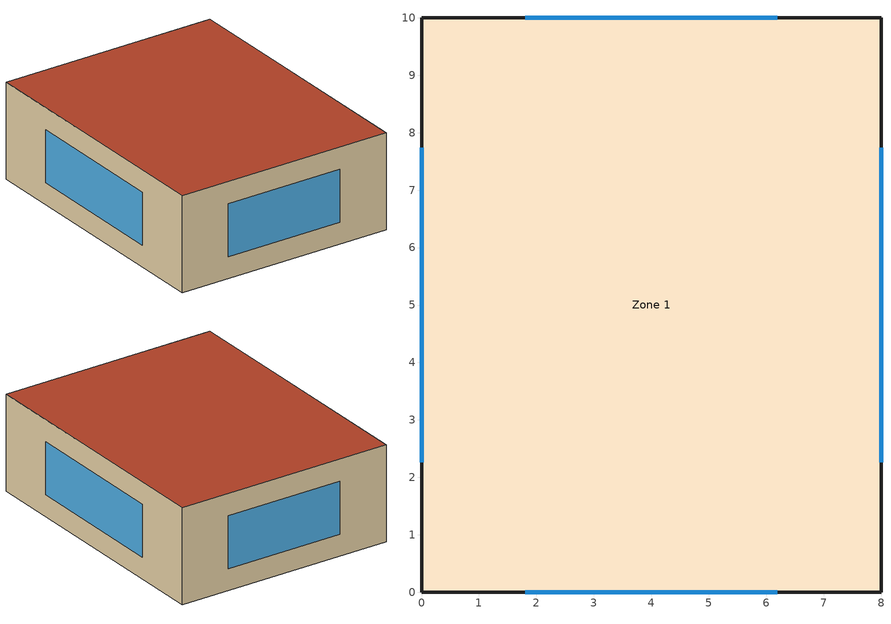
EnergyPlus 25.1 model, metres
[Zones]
Zone 1
 floor foundation (Slab construction): 0,0 0,10 8,10 8,0 z0
 wall outside (Exterior Wall): 8,10 0,10 0,0 8,0 8,10 z0:3.5
 window (SimpleWindow): 0,7.74 0,2.26 / 6.19,10 1.81,10 / 8,2.26 8,7.74 / 1.81,0 6.19,0 z0.79:2.71
 roof outside (Roof): 0,10 0,0 8,0 8,10 z3.5
[Building]
Baseline V5: North Axis {deg}=0; Terrain=Country; Loads Convergence Tolerance Value {W}=0.04; Temperature Convergence Tolerance Value {deltaC}=0.4; Solar Distribution=FullInteriorAndExterior; Minimum Number of Warmup Days=6
[Material] Thermal Absorptance=0.9
Name | Roughness | Thickness {m} | Conductivity {W/m-K} | Density {kg/m3} | Specific Heat {J/kg-K} | Solar Absorptance | Visible Absorptance
100mm Normalweight Concrete | MediumSmooth | 0.1016 | 2.31 | 2322 | 832 | 0.7 | 0.7
25 mm Stucco | Smooth | 0.0254 | 0.6918 | 1858 | 837 | 0.7 | 0.7
Slab Insulation | MediumRough | 0.05 | 0.05 | 154 | 940 | 0.5 | 0.5
Wall Insulation | MediumRough | @wallInsulationThickness@ | 0.05 | 154 | 940 | 0.5 | 0.5
19mm gypsum board | MediumSmooth | 0.019 | 0.16 | 800 | 1090 | 0.4 | 0.4
Roof Insulation | MediumRough | 0.05 | 0.05 | 154 | 940 | 0.7 | 0.7
Roof Tiles | VeryRough | 0.02 | 0.84 | 1900 | 800 | 0.7 | 0.7
25mm Plywood | VeryRough | 0.025 | 0.15 | 700 | 1400 | 0.7 | 0.7
200mm Brick Masonry | VeryRough | 0.2 | 1 | 1700 | 1000 | 0.7 | 0.7
[WindowMaterial:SimpleGlazingSystem]
Window: U-Factor {W/m2-K}=2; Solar Heat Gain Coefficient=0.7; Visible Transmittance=0.7
[WindowMaterial:Shade]
Shade_Openness_0.05: Solar Transmittance=0.2; Solar Reflectance=0.375; Visible Transmittance=0.2; Visible Reflectance=0.375; Infrared Hemispherical Emissivity=0.9; Infrared Transmittance=0; Thickness {m}=0.003; Conductivity {W/m-K}=0.1; Shade to Glass Distance {m}=0.1; Top Opening Multiplier=0.5; Bottom Opening Multiplier=0.5; Left-Side Opening Multiplier=0.5; Right-Side Opening Multiplier=0.5
[Construction]
Slab construction: Slab Insulation, 100mm Normalweight Concrete
Exterior Wall: 25 mm Stucco, 200mm Brick Masonry, Wall Insulation, 19mm gypsum board
Roof: Roof Tiles, 25mm Plywood, Roof Insulation
SimpleWindow: Window
Interior Wall: 19mm gypsum board, 100mm Normalweight Concrete, 19mm gypsum board
[Zone]
Zone 1: Type=1; Multiplier=1
[WindowShadingControl]
ShadingControl_First: Zone=Zone 1; Shading Type=InteriorShade; Shading Control Type=OnIfHighZoneAirTemperature; Setpoint {W/m2, W or deg C}=26.5; Shading Control Is Scheduled=No; Glare Control Is Active=No; Shading Device Material=Shade_Openness_0.05; Type of Slat Angle Control for Blinds=FixedSlatAngle; Multiple Surface Control Type=Group; Fenestration Surface 1=Window_W; Fenestration Surface 2=Window_N; Fenestration Surface 3=Window_E; Fenestration Surface 4=Window_S
[InternalMass]
Thermal Mass_1: Construction=Interior Wall; Zone or ZoneList=Zone 1; Surface Area {m2}=63
[Shading:Overhang] Height above Window or Door {m}=0.5; Tilt Angle from Window/Door {deg}=90; Left extension from Window/Door Width {m}=0.5; Right extension from Window/Door Width {m}=0.5; Depth {m}=0.05
Name | Window or Door
FixedShade_N | Window_N
FixedShade_E | Window_E
FixedShade_S | Window_S
FixedShade_W | Window_W
[Foundation:Kiva]
Foundation Kiva: Initial Indoor Air Temperature {C}=19; Wall Height Above Grade {m}=0; Wall Depth Below Slab {m}=0
[Foundation:Kiva:Settings]
Soil Conductivity {W/m-K}=0.864; Soil Density {kg/m3}=1510; Soil Specific Heat {J/kg-K}=1260; Ground Solar Absorptivity=0.8; Ground Thermal Absorptivity=0.9; Ground Surface Roughness {m}=0.03; Far-Field Width {m}=25; Deep-Ground Boundary Condition=ZeroFlux; Deep-Ground Depth {m}=25; Minimum Cell Dimension {m}=0.03; Maximum Cell Growth Coefficient=1.66; Simulation Timestep=Timestep
[SurfaceProperty:ExposedFoundationPerimeter]
Slab Floor: Exposed Perimeter Calculation Method=ExposedPerimeterFraction; Exposed Perimeter Fraction=1; Surface Segment 1 Exposed=Yes
[People]
People_Zone 1: Zone or ZoneList or Space or SpaceList=Zone 1; Number of People Schedule=NECB-G-Occupancy; Number of People Calculation Method=People; Number of People=2; Activity Level Schedule=NECB-Activity; Work Efficiency Schedule=Work Efficiency Schedule; Clothing Insulation Schedule=Clothing Schedule; Air Velocity Schedule=Air Velocity Schedule; Thermal Comfort Model 1 Type=AdaptiveASH55; Thermal Comfort Model 2 Type=Pierce
[Lights]
Lighting_Zone 1: Zone or ZoneList or Space or SpaceList=Zone 1; Schedule=NECB-G-Lighting; Design Level Calculation Method=Watts/Area; Watts per Floor Area {W/m2}=5; Fraction Radiant=0.5; Fraction Visible=0.2; Fraction Replaceable=1
[ElectricEquipment]
ElectricEquipment_Zone 1: Zone or ZoneList or Space or SpaceList=Zone 1; Schedule=NECB-G-Electric-Equipment; Design Level Calculation Method=Watts/Area; Watts per Floor Area {W/m2}=5
[Daylighting:Controls]
Daylighting Controls_Zone 1: Zone or Space=Zone 1; Daylighting Method=SplitFlux; Availability Schedule=Always On; Lighting Control Type=Continuous; Minimum Input Power Fraction for Continuous or ContinuousOff Dimming Control=0.3; Minimum Light Output Fraction for Continuous or ContinuousOff Dimming Control=0.2; Number of Stepped Control Steps=1; Probability Lighting will be Reset When Needed in Manual Stepped Control=1; Glare Calculation Daylighting Reference Point=DaylightReferencePoint_Zone 1; Glare Calculation Azimuth Angle of View Direction Clockwise from Zone y-Axis {deg}=180; Maximum Allowable Discomfort Glare Index=22; Daylighting Reference Point 1=DaylightReferencePoint_Zone 1; Fraction of Lights Controlled by Reference Point 1=1; Illuminance Setpoint at Reference Point 1 {lux}=500
[ZoneInfiltration:FlowCoefficient]
Infiltration_First: Zone or Space=Zone 1; Flow Coefficient=0.0282824; Stack Coefficient=0.069; Pressure Exponent=0.67; Wind Coefficient=0.142; Shelter Factor=0.86
[ZoneVentilation:WindandStackOpenArea] Zone or Space=Zone 1; Opening Area {m2}=0.287554; Opening Effectiveness=autocalculate; Height Difference {m}=1; Discharge Coefficient for Opening=autocalculate; Minimum Indoor Temperature {C}=24; Maximum Indoor Temperature {C}=100; Delta Temperature {deltaC}=-100; Minimum Outdoor Temperature {C}=10; Maximum Outdoor Temperature {C}=100; Maximum Wind Speed {m/s}=10
Name | Effective Angle {deg}
Window_First_W | 270
Window_First_E | 90
Window_First_S | 180
Window_First_N | 0
[DesignSpecification:OutdoorAir]
SZ DSOA Zone 1: Outdoor Air Method=Flow/Zone; Outdoor Air Flow per Person {m3/s-person}=0; Outdoor Air Flow per Zone Floor Area {m3/s-m2}=0; Outdoor Air Flow per Zone {m3/s}=0.02
[Sizing:Zone]
Zone 1: Zone Cooling Design Supply Air Temperature Input Method=SupplyAirTemperature; Zone Cooling Design Supply Air Temperature {C}=13; Zone Heating Design Supply Air Temperature Input Method=SupplyAirTemperature; Zone Heating Design Supply Air Temperature {C}=50; Zone Cooling Design Supply Air Humidity Ratio {kgWater/kgDryAir}=0.0077; Zone Heating Design Supply Air Humidity Ratio {kgWater/kgDryAir}=0.0156; Design Specification Outdoor Air Object=SZ DSOA Zone 1; Cooling Design Air Flow Method=DesignDay; Cooling Design Air Flow Rate {m3/s}=0; Cooling Minimum Air Flow Fraction=0; Heating Design Air Flow Method=DesignDay; Heating Design Air Flow Rate {m3/s}=0; Heating Maximum Air Flow Fraction=0
[ZoneControl:Thermostat]
Zone 1 Thermostat: Zone or ZoneList=Zone 1; Control Type Schedule=Always 4; Control 1=Thermostat_Zone 1 Dual SP Control
[ThermostatSetpoint:DualSetpoint]
Thermostat_Zone 1 Dual SP Control: Heating Setpoint Temperature Schedule=Heating Setpoint Year; Cooling Setpoint Temperature Schedule=Cooling Setpoint Year
[ZoneHVAC:IdealLoadsAirSystem]
Zone 1 Ideal Loads Air System: Maximum Heating Supply Air Temperature {C}=50; Minimum Cooling Supply Air Temperature {C}=13; Maximum Heating Supply Air Humidity Ratio {kgWater/kgDryAir}=0.0156; Minimum Cooling Supply Air Humidity Ratio {kgWater/kgDryAir}=0.0077; Heating Limit=NoLimit; Cooling Limit=NoLimit; Dehumidification Control Type=ConstantSensibleHeatRatio; Cooling Sensible Heat Ratio=0.7; Humidification Control Type=None; Design Specification Outdoor Air Object=SZ DSOA Zone 1; Demand Controlled Ventilation Type=None; Outdoor Air Economizer Type=NoEconomizer; Heat Recovery Type=Sensible; Sensible Heat Recovery Effectiveness=0.7; Latent Heat Recovery Effectiveness=0.65
[Zone equipment]
Zone 1: Zone 1 Ideal Loads Air System
[WaterHeater:Mixed]
Water Heater: Tank Volume {m3}=0.15; Setpoint Temperature Schedule=Hot Water Setpoint; Maximum Temperature Limit {C}=82.2; Heater Control Type=Modulate; Heater Maximum Capacity {W}=12000; Heater Minimum Capacity {W}=0; Heater Fuel Type=NaturalGas; Heater Thermal Efficiency=0.8; Ambient Temperature Indicator=Zone; Ambient Temperature Zone=Zone 1; Off Cycle Loss Coefficient to Ambient Temperature {W/K}=2; Off Cycle Loss Fraction to Zone=1; On Cycle Loss Coefficient to Ambient Temperature {W/K}=2; On Cycle Loss Fraction to Zone=1; Peak Use Flow Rate {m3/s}=3.2e-06; Use Flow Rate Fraction Schedule=NECB-G-WaterHeating; Use Side Effectiveness=1; Source Side Effectiveness=1; Use Side Design Flow Rate {m3/s}=autosize; Source Side Design Flow Rate {m3/s}=autosize; Indirect Water Heating Recovery Time {hr}=1.5; Source Side Flow Control Mode=IndirectHeatPrimarySetpoint
[Schedule:Day:Interval]
NECB-G-Lighting Sun|Hol Day; NECB-G-Lighting Default|Wkdy Day; NECB-G-Lighting Sat Day: No, 01:00, 0.3, 06:00, 0, 07:00, 0.2, 09:00, 0.5, 19:00, 0, 22:00, 0.9, 23:00, 0.8, 24:00, 0.6
NECB-G-Occupancy Sun|Hol Day; NECB-G-Occupancy Sat Day: No, 07:00, 0.9, 08:00, 0.7, 17:00, 0.5, 18:00, 0.7, 24:00, 0.9
NECB-G-Occupancy Default|Wkdy Day: No, 07:00, 0.9, 08:00, 0.7, 09:00, 0.4, 17:00, 0.3, 18:00, 0.5, 24:00, 0.9
NECB-G-Electric-Equipment Sun|Hol Day; NECB-G-Electric-Equipment Default|Wkdy Day; NECB-G-Electric-Equipment Sat Day: No, 01:00, 0.3, 07:00, 0.2, 09:00, 0.8, 16:00, 0.4, 17:00, 0.5, 18:00, 0.2, 20:00, 0.9, 21:00, 0.7, 24:00, 0.5
Heating Setpoint: No, 7:00, 18, 23:00, 21, 24:00, 18
Cooling Setpoint: No, 24:00, 99
NECB-G-WaterHeating Sun|Hol Day: No, 01:00, 0.1, 08:00, 0.05, 09:00, 0.2, 11:00, 0.3, 13:00, 0.2, 14:00, 0.3, 15:00, 0.4, 16:00, 0.5, 17:00, 0.6, 18:00, 0.7, 19:00, 0.4, 20:00, 0.3, 24:00, 0.2
NECB-G-WaterHeating Default|Wkdy Day: No, 01:00, 0.1, 07:00, 0.05, 08:00, 0.2, 11:00, 0.5, 15:00, 0.3, 16:00, 0.7, 17:00, 0.9, 19:00, 0.7, 20:00, 0.6, 21:00, 0.5, 22:00, 0.4, 23:00, 0.3, 24:00, 0.2
NECB-G-WaterHeating Sat Day: No, 01:00, 0.1, 06:00, 0.05, 07:00, 0.2, 08:00, 0.8, 09:00, 0.7, 10:00, 0.5, 11:00, 0.4, 14:00, 0.2, 15:00, 0.3, 17:00, 0.5, 19:00, 0.7, 21:00, 0.4, 23:00, 0.2, 24:00, 0.1
NECB-Activity Default: No, 07:00, 73.2, 23:00, 105, 24:00, 73.2
Work Efficiency Schedule Default: No, 24:00, 0
Clothing Schedule Default Winter Clothes: No, 7:00, 1.38, 23:00, 1, 24:00, 1.38
Clothing Schedule Summer Clothes: No, 7:00, 1.38, 23:00, 0.5, 24:00, 1.38
Air Velocity Schedule Default: No, 24:00, 0.2
[Schedule:Week:Daily]
NECB-G-Lighting Week Rule - Jan1-Dec31: NECB-G-Lighting Sun|Hol Day, NECB-G-Lighting Default|Wkdy Day, NECB-G-Lighting Default|Wkdy Day, NECB-G-Lighting Default|Wkdy Day, NECB-G-Lighting Default|Wkdy Day, NECB-G-Lighting Default|Wkdy Day, NECB-G-Lighting Sat Day, NECB-G-Lighting Sun|Hol Day, NECB-G-Lighting Default|Wkdy Day, NECB-G-Lighting Default|Wkdy Day, NECB-G-Lighting Default|Wkdy Day, NECB-G-Lighting Default|Wkdy Day
NECB-G-Occupancy Week Rule - Jan1-Dec31: NECB-G-Occupancy Sun|Hol Day, NECB-G-Occupancy Default|Wkdy Day, NECB-G-Occupancy Default|Wkdy Day, NECB-G-Occupancy Default|Wkdy Day, NECB-G-Occupancy Default|Wkdy Day, NECB-G-Occupancy Default|Wkdy Day, NECB-G-Occupancy Sat Day, NECB-G-Occupancy Sun|Hol Day, NECB-G-Occupancy Default|Wkdy Day, NECB-G-Occupancy Default|Wkdy Day, NECB-G-Occupancy Default|Wkdy Day, NECB-G-Occupancy Default|Wkdy Day
NECB-G-Electric-Equipment Week Rule - Jan1-Dec31: NECB-G-Electric-Equipment Sun|Hol Day, NECB-G-Electric-Equipment Default|Wkdy Day, NECB-G-Electric-Equipment Default|Wkdy Day, NECB-G-Electric-Equipment Default|Wkdy Day, NECB-G-Electric-Equipment Default|Wkdy Day, NECB-G-Electric-Equipment Default|Wkdy Day, NECB-G-Electric-Equipment Sat Day, NECB-G-Electric-Equipment Sun|Hol Day, NECB-G-Electric-Equipment Default|Wkdy Day, NECB-G-Electric-Equipment Default|Wkdy Day, NECB-G-Electric-Equipment Default|Wkdy Day, NECB-G-Electric-Equipment Default|Wkdy Day
Heating Setpoint: Week: Heating Setpoint, Heating Setpoint, Heating Setpoint, Heating Setpoint, Heating Setpoint, Heating Setpoint, Heating Setpoint, Heating Setpoint, Heating Setpoint, Heating Setpoint, Heating Setpoint, Heating Setpoint
Cooling Setpoint: Week: Cooling Setpoint, Cooling Setpoint, Cooling Setpoint, Cooling Setpoint, Cooling Setpoint, Cooling Setpoint, Cooling Setpoint, Cooling Setpoint, Cooling Setpoint, Cooling Setpoint, Cooling Setpoint, Cooling Setpoint
NECB-G-WaterHeating Week Rule - Jan1-Dec31: NECB-G-WaterHeating Sun|Hol Day, NECB-G-WaterHeating Default|Wkdy Day, NECB-G-WaterHeating Default|Wkdy Day, NECB-G-WaterHeating Default|Wkdy Day, NECB-G-WaterHeating Default|Wkdy Day, NECB-G-WaterHeating Default|Wkdy Day, NECB-G-WaterHeating Sat Day, NECB-G-WaterHeating Sun|Hol Day, NECB-G-WaterHeating Default|Wkdy Day, NECB-G-WaterHeating Default|Wkdy Day, NECB-G-WaterHeating Default|Wkdy Day, NECB-G-WaterHeating Default|Wkdy Day
NECB-Activity Week Rule - Jan1-Dec31: NECB-Activity Default, NECB-Activity Default, NECB-Activity Default, NECB-Activity Default, NECB-Activity Default, NECB-Activity Default, NECB-Activity Default, NECB-Activity Default, NECB-Activity Default, NECB-Activity Default, NECB-Activity Default, NECB-Activity Default
Work Efficiency Schedule Week Rule - Jan1-Dec31: Work Efficiency Schedule Default, Work Efficiency Schedule Default, Work Efficiency Schedule Default, Work Efficiency Schedule Default, Work Efficiency Schedule Default, Work Efficiency Schedule Default, Work Efficiency Schedule Default, Work Efficiency Schedule Default, Work Efficiency Schedule Default, Work Efficiency Schedule Default, Work Efficiency Schedule Default, Work Efficiency Schedule Default
Summer Clothing Schedule Week Rule - Jan1-Dec31: Clothing Schedule Summer Clothes, Clothing Schedule Summer Clothes, Clothing Schedule Summer Clothes, Clothing Schedule Summer Clothes, Clothing Schedule Summer Clothes, Clothing Schedule Summer Clothes, Clothing Schedule Summer Clothes, Clothing Schedule Summer Clothes, Clothing Schedule Summer Clothes, Clothing Schedule Summer Clothes, Clothing Schedule Summer Clothes, Clothing Schedule Summer Clothes
Winter Clothing Schedule Week Rule - Jan1-Dec31: Clothing Schedule Default Winter Clothes, Clothing Schedule Default Winter Clothes, Clothing Schedule Default Winter Clothes, Clothing Schedule Default Winter Clothes, Clothing Schedule Default Winter Clothes, Clothing Schedule Default Winter Clothes, Clothing Schedule Default Winter Clothes, Clothing Schedule Default Winter Clothes, Clothing Schedule Default Winter Clothes, Clothing Schedule Default Winter Clothes, Clothing Schedule Default Winter Clothes, Clothing Schedule Default Winter Clothes
Air Velocity Schedule Week Rule - Jan1-Dec31: Air Velocity Schedule Default, Air Velocity Schedule Default, Air Velocity Schedule Default, Air Velocity Schedule Default, Air Velocity Schedule Default, Air Velocity Schedule Default, Air Velocity Schedule Default, Air Velocity Schedule Default, Air Velocity Schedule Default, Air Velocity Schedule Default, Air Velocity Schedule Default, Air Velocity Schedule Default
[Schedule:Year]
NECB-G-Lighting: NECB-G-Lighting Week Rule - Jan1-Dec31, 1, 1, 12, 31
NECB-G-Occupancy: NECB-G-Occupancy Week Rule - Jan1-Dec31, 1, 1, 12, 31
NECB-G-Electric-Equipment: NECB-G-Electric-Equipment Week Rule - Jan1-Dec31, 1, 1, 12, 31
Heating Setpoint Year: Heating Setpoint: Week, 1, 1, 12, 31
Cooling Setpoint Year: Cooling Setpoint: Week, 1, 1, 12, 31
NECB-G-WaterHeating: NECB-G-WaterHeating Week Rule - Jan1-Dec31, 1, 1, 12, 31
NECB-Activity: NECB-Activity Week Rule - Jan1-Dec31, 1, 1, 12, 31
Work Efficiency Schedule: Work Efficiency Schedule Week Rule - Jan1-Dec31, 1, 1, 12, 31
Clothing Schedule: Winter Clothing Schedule Week Rule - Jan1-Dec31, 1, 1, 4, 30, Summer Clothing Schedule Week Rule - Jan1-Dec31, 5, 1, 9, 30, Winter Clothing Schedule Week Rule - Jan1-Dec31, 10, 1, 12, 31
Air Velocity Schedule: Air Velocity Schedule Week Rule - Jan1-Dec31, 1, 1, 12, 31
[Schedule:Compact]
Always 4: Through: 12/31, For: AllDays, Until: 24:00, 4
Hot Water Setpoint: Through: 12/31, For: AllDays, Until: 24:00, 55
Always On: Through: 12/31, For: AllDays, Until: 24:00, 1
